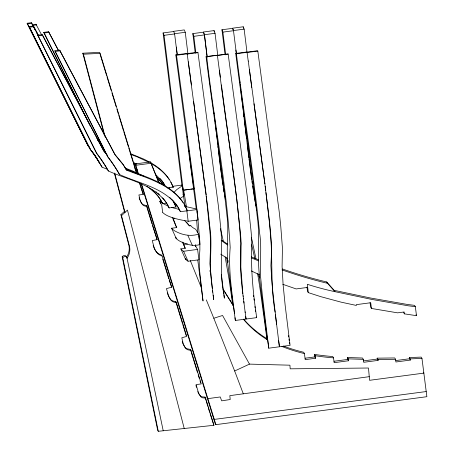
<?xml version="1.0" encoding="UTF-8"?>
<svg xmlns="http://www.w3.org/2000/svg" width="454" height="454" viewBox="0 0 454 454"><rect width="100%" height="100%" fill="white"/><g stroke="black" fill="none" stroke-linecap="round" stroke-linejoin="round"><path stroke-width="0.68" d="M173.672 192.661L176.822 189.545L182.417 185.675L182.054 185.067L172.106 186.39M173.252 219.549L174.75 218.124M163.219 430.767L127.052 258.286L126.45 257.287A14.959 14.874 -31 0 0 129.015 245.841L120.917 214.663L124.379 211.405M198.716 393.714L200.299 395.848A4.801 4.773 -31 0 0 201.196 396.484A4.307 4.279 -31 0 0 201.956 396.813L204.998 397.108L205.6 398.107L213.919 425.29L158.287 431.3L122.779 257.787A2.917 2.9 -31 0 1 124.799 256.578L125.281 256.544A1.737 1.725 -31 0 1 127.052 258.286A14.959 14.874 -31 0 0 129.617 246.84L121.519 215.661L127.449 210.083L184.228 428.497M179.846 198.608L183.745 196.043M168.723 188.455L169.79 187.774M183.802 194.675L183.268 194.743L182.4 187.105M243.299 393.817L234.656 370.992L249.484 364.119L289.924 365.192L290.18 368.824L368.483 368.018L369.584 380.304L423.854 373.114L423.321 372.229M206.32 299.878L213.806 318.248L222.562 315.479L249.484 364.119M154.19 248.202L154.621 249.104A14.136 14.051 -31 0 0 155.898 251.124L156.783 252.186A10.028 9.971 -31 0 0 159.065 254.007L161.539 255.063L162.14 256.062L171.669 287.212L166.431 288.625L168.525 295.77L170.84 300.049A6.708 6.668 -31 0 0 171.85 301.002A7.57 7.525 -31 0 0 173.717 302.035L176.385 302.619L186.719 336.403L181.816 337.77L183.24 343.882L185.431 348.116A5.38 5.352 -31 0 0 186.407 349.007L186.685 349.188A7.531 7.491 -31 0 0 187.888 349.796L191.021 350.454L201.258 383.908L196.06 384.617L198.574 393.124L200.901 396.847A4.801 4.773 -31 0 0 201.797 397.488A4.307 4.279 -31 0 0 202.558 397.812L205.6 398.107M173.757 31.525L163.088 32.938L164.042 35.327L182.945 188.058L183.444 190.181L189.165 189.397M140.144 200.668L140.763 201.905A11.673 11.605 -31 0 0 141.801 203.449L142.227 203.92A4.812 4.784 -31 0 0 143.226 204.692L146.415 205.645L147.017 206.649L157.112 239.644L152.272 240.552L153.804 246.499A29.016 28.846 -31 0 0 154.405 248.259L155.228 250.109A14.136 14.051 -31 0 0 156.499 252.129L157.385 253.19A10.028 9.971 -31 0 0 159.666 255.006L162.14 256.062M161.318 201.133L159.956 201.343L161.76 205.304L162.634 212.137M369.261 376.667L229.826 395.65L230.206 399.526L221.671 400.842L220.264 396.955L207.864 398.64L207.064 397.318M89.693 147.771A148.912 147.346 -24.8 0 0 87.628 145.042L27.127 23.268L31.405 22.7L35.418 30.208L31.405 22.7M27.127 23.268L27.512 23.909L31.791 23.341M32.16 24.76L35.968 24.255L36.36 24.902L32.552 25.407M107.672 169.461L102.042 167.151L101.531 166.295A148.81 148.242 -37.3 0 0 90.085 149.122L29.124 26.587L33.403 26.026L38.414 35.412M29.124 26.587L29.51 27.229L33.789 26.661M82.168 109.879L43.754 32.359L48.561 31.723L58.504 50.479M43.754 32.359L44.157 33.029L48.964 32.387M172.514 199.964L176.073 207.001L169.126 207.921A37.438 37.404 77.1 0 0 164.581 200.407C150.575 183.461 127.472 179.722 108.415 171.022L107.899 170.171A149.576 149.428 -83 0 0 96.384 152.89L37.773 35.225L42.216 34.64L42.602 35.287L104.176 151.659L107.445 155.313M37.773 35.225L38.164 35.877L42.602 35.287M187.916 53.833L185.26 32.296L174.591 33.715L176.26 47.205M164.042 35.327L174.711 33.914L173.632 31.32L184.301 29.907L185.26 32.296M59.65 50.15L114.754 154.235L122.796 164.013L126.178 169.37C148.957 177.968 177.571 185.697 187.366 210.764L180.42 211.689A37.898 37.79 26.9 0 0 175.817 204.09C161.783 187.105 138.652 183.291 119.555 174.54L119.044 173.689A151.08 150.762 34.4 0 0 107.467 156.301L54.843 50.786L59.65 50.15L115.254 155.064L123.301 164.859L126.689 170.216C146.721 178.008 170.04 184.018 183.11 202.552M54.843 50.786L55.24 51.455L60.053 50.82M217.767 55.382L215.054 33.307L214.072 30.6L203.398 32.013L204.385 34.72L207.098 56.795M247.061 52.778L244.138 29.141L243.219 26.792L232.544 28.205L233.469 30.554L236.449 54.111M195.214 52.948L192.837 33.602L203.506 32.189L204.493 34.907L207.217 57.17M221.961 29.76L232.635 28.347L233.566 30.707L222.891 32.12L221.961 29.76L225.025 54.537M233.469 30.554L244.138 29.141M204.385 34.72L215.054 33.307M192.837 33.602L193.824 36.32L204.493 34.907M196.253 208.817L175.817 54.9L186.486 53.487L187.179 53.839L207.614 206.587A60.626 2.633 82.5 0 1 209.714 225.893C212.603 243.599 209.095 261.481 211.206 279.204M175.817 54.9L176.51 55.257L187.179 53.839M197.972 52.63L187.303 54.043L186.605 53.685L197.274 52.272L197.972 52.63L218.289 205.174A60.626 2.633 82.5 0 1 220.389 224.48C223.334 247.561 218.93 270.93 223.856 293.88M226.716 257.912L227.131 261.163L227.931 262.486C225.996 247.084 229.151 231.466 226.994 215.996C221.251 162.736 212.693 109.823 206.065 56.671L217.375 55.246L220.292 77.14M206.065 56.671L217.375 55.246M228.152 54.009L216.847 55.439L228.152 54.009L232.079 83.53A919.055 39.89 82.5 0 0 240.183 143.453L247.555 198.574L251.141 232.056A67.532 2.934 82.5 0 1 251.805 241.46C250.608 266.946 252.912 292.416 256.697 317.63L235.354 320.462L233.492 305.934L223.26 289.527M258.615 273.995L258.95 276.617L259.75 277.944C256.828 257.418 260.301 236.562 257.157 216.013C251.068 161.698 242.527 107.689 235.728 53.459L246.397 52.045L247.067 52.335L248.224 61.108M235.728 53.459L236.392 53.748L247.067 52.335M257.821 51.064L247.152 52.477L246.494 52.199L257.163 50.786L257.821 51.064L279.142 211.189A69.854 3.03 82.5 0 1 280.771 226.415L282.433 247.935L282.093 266.555L283.097 284.567L285.197 305.695L290.089 345.363L268.745 348.19L267.695 339.967L266.651 338.519A98.444 97.865 -31 0 1 244.558 320.184L243.639 319.117M137.948 173.417L135.025 163.945L150.49 161.896L159.331 183.439M135.025 163.945L135.825 165.273L151.29 163.224M167.691 188.035L173.252 187.298C169.257 176.697 160.807 168.394 151.046 162.946M182.287 187.763L182.752 187.701M190.782 189.182L194.301 188.722M187.894 189.607L183.444 190.181M188.586 189.511L194.113 188.768L193.722 187.269M148.549 187.451L155.313 193.143L158.094 196.332A37.171 37.069 -43.2 0 1 162.594 203.778L166.766 203.227M196.803 209.583L186.849 210.906L188.177 221.268L198.131 219.952L196.803 209.583L196.44 208.982L184.71 206.326M172.645 217.398L176.748 227.567L171.612 228.249L176.09 238.197L176.498 238.146L176.816 238.895M184.682 220.667L189.488 225.882L190.816 225.706M171.55 228.169A464.243 46.109 -7.3 0 0 175.726 231.427C182.814 235.206 190.799 236.557 198.625 234.162L199.953 244.53C193.149 246.698 186.339 244.326 180.198 241.375A464.243 46.109 -7.3 0 1 175.721 237.686M183.291 244.451L187.485 243.894M182.718 242.067L185.249 248.338L180.908 248.917L185.357 258.871L185.737 258.82L186.134 259.824M180.806 248.781A463.903 46.075 -7.3 0 0 183.615 251.272L197.603 249.416L198.931 259.784L188.064 261.226A463.903 46.075 -7.3 0 1 185.255 258.735M227.131 261.163L228.464 260.988M307.704 287.405L296.15 288.931L282.842 284.312M305.105 358.212L314.815 356.923L315.609 358.251L305.207 359.63L304.43 353.57L303.635 352.247A159.859 158.917 -31 0 1 284.709 346.533L283.5 346.061M334.036 361.253L347.753 359.437L348.547 360.76L334.144 362.672L333.531 357.871L332.731 356.543A239.371 237.964 -31 0 1 314.491 354.409L314.815 356.923M363.58 360.879L377.297 359.063L378.097 360.391L363.694 362.298L363.314 359.341L362.513 358.019L347.509 357.531L347.753 359.437M395.792 360.572L409.514 358.756L410.308 360.084L395.905 361.991L395.559 359.29L394.759 357.962L377.183 358.155L377.297 359.063M141.081 183.564L215.094 423.321L215.894 424.649L426.874 396.694L421.97 358.433L421.176 357.105L409.355 357.553L409.514 358.756M426.215 391.552L214.271 419.405L213.476 418.077M139.753 182.905L143.282 194.437L138.896 194.942L139.894 199.317A22.11 21.979 -31 0 0 140.411 200.855L141.364 202.91A11.673 11.605 -31 0 0 142.403 204.448L142.828 204.924A4.812 4.784 -31 0 0 143.833 205.696L147.017 206.649M104.238 134.69L82.804 53.209L99.511 52.358L100.113 53.356L136.847 173.411M82.804 53.209L83.405 54.213L100.113 53.356M409.355 357.553L410.155 358.881L421.97 358.433M395.559 359.29L377.978 359.483L377.183 358.155M363.314 359.341L348.303 358.853L347.509 357.531M191.021 350.454L190.419 349.449L187.286 348.797A7.531 7.491 -31 0 1 186.078 348.184L185.805 348.002A5.38 5.352 -31 0 1 184.823 347.117L183.285 344.529M176.385 302.619L175.783 301.621L173.116 301.036A7.57 7.525 -31 0 1 171.249 299.998A6.708 6.668 -31 0 1 170.233 299.05L168.644 296.456L167.254 292.875M282.473 268.995A445.005 442.383 -31 0 0 326.715 281.985L334.178 290.356L370.685 298.04L407.442 304.469L414.547 305.36L415.342 306.688L416.494 315.672L404.389 313.862L403.589 312.534M415.342 306.688L408.242 305.792L371.486 299.362L334.978 291.678A280.754 279.096 -31 0 1 307.364 284.306L308.289 292.626L320.927 296.706L341.158 302.165L356.407 305.451L356.305 304.645L370.708 302.739L371.44 308.453L397.596 312.84L404.145 311.972L404.389 313.862M179.546 209.532L171.737 207.506M130.202 153.52L143.89 159.15L149.905 162.248M130.735 154.388L137.358 156.931L148.651 162.209M125.037 168.014L132.801 171.022L144.179 176.424M125.554 168.877L140.462 175.074M282.093 269.886L283.268 270.323A445.005 442.383 -31 0 0 327.516 283.313L334.978 291.678L334.178 290.356M133.215 162.549L136.875 164.047M281.889 346.447L285.509 347.855A159.859 158.917 -31 0 0 304.43 353.57M258.337 259.83L251.283 256.845M258.496 260.891L251.448 257.889M168.417 206.326L163.446 203.744M133.221 162.697L136.45 164.115M133.771 163.576L135.712 164.433M259.336 274.704L251.295 270.924M134.781 168.792L137.369 169.938M135.303 169.66L137.25 170.522M267.695 339.967L267.451 339.842A98.444 97.865 -31 0 1 245.359 321.506L243.514 319.378M227.409 258.417L220.706 254.144M151.029 163.485C158.032 167.492 164.552 172.622 169.143 179.336M146.971 186.407L148.049 187.076M227.806 244.326L223.521 241.375A110.316 109.664 -31 0 1 221.944 240.206M227.516 244.944L224.321 242.703A110.316 109.664 -31 0 1 221.172 240.331M184.767 206.037L185.743 206.723M155.955 191.719L156.953 192.473M156.335 176.623L160.943 181.401L163.139 184.364M156.891 177.531L163.321 184.778M155.847 174.75L161.845 180.868A37.761 36.581 -17.3 0 1 165.279 186.14M151.954 189.619L157.549 195.43A37.143 37.001 -37.3 0 1 162.044 202.864L162.594 203.778M169.637 197.325L174.881 202.734M157.947 193.222L159.36 194.545M162.282 202.813L160.705 200.861M186.77 222.471L189.488 225.882M183.632 190.135L186.429 206.405M97.491 139.781L101.917 145.042M97.99 140.609L102.837 146.426M106.009 153.435L103.677 150.83L42.216 34.64M159.922 178.394L161.295 179.949A37.898 36.57 -16.7 0 1 164.728 185.221M162.646 197.904L164.036 199.51A37.353 37.313 -83 0 1 168.576 207.007L169.126 207.921M232.698 304.606L223.135 289.351M415.966 314.792L416.494 315.672M371.44 308.453L370.646 307.125L370.078 302.682M326.715 281.985L327.516 283.313M308.289 292.626L307.489 291.303L307.029 287.144M314.491 354.409L315.286 355.732L315.609 358.251M183.087 194.437L183.268 194.743M256.294 316.971L256.697 317.63M173.252 187.298L170.869 182.258M187.366 210.764L184.909 205.6M198.625 234.162L195.674 229.259L193.597 228.107A463.994 46.081 -7.3 0 1 190.754 225.621M180.42 211.689L179.869 210.769A37.761 37.682 34.4 0 0 175.698 203.738M176.073 207.001L173.632 201.86M195.214 245.444L197.603 249.416M175.953 226.245L176.748 227.567M185.249 248.338L182.684 242.623M175.556 237.317L176.09 238.197M143.282 194.437L140.604 186.651M126.178 169.37L126.689 170.216M157.112 239.644L152.391 225.173M171.669 287.212L169.2 280.118M120.917 214.663L121.519 215.661M126.45 257.287A1.737 1.725 -31 0 0 124.68 255.54L124.197 255.579A2.917 2.9 -31 0 0 122.177 256.788L122.779 257.787M213.919 425.29L210.071 413.679M158.287 431.3L157.68 430.301L122.177 256.788M35.968 24.255L41.655 34.941M33.403 26.026L38.352 35.384M36.076 31.457L37.722 34.578M37.029 33.352L37.688 34.606M48.561 31.723L58.475 50.525M55.24 51.455L107.967 157.129A151.591 151.142 26.8 0 1 119.555 174.54M38.164 35.877L96.884 153.713A149.894 149.746 77.1 0 1 108.415 171.022M44.157 33.029L89.932 125.366M29.51 27.229L90.584 149.951A148.912 148.503 -43.2 0 1 102.048 167.151M27.512 23.909L88.127 145.87A148.81 147.544 -26.9 0 1 90.193 148.606M198.398 393.09L197.757 391.569M159.672 201.15L160.705 203.409M187.933 235.581L192.411 245.529M183.615 251.272L188.064 261.226M190.288 260.511L201.826 288.846M172.872 218.618L175.692 225.61M154.059 247.89L153.804 247.26A29.016 28.846 -31 0 1 153.566 246.601M150.49 161.896L158.537 182.111M183.064 344.007L182.639 342.884M213.806 318.248L234.656 370.992M135.825 165.273L138.328 173.388M141.461 183.535L215.894 424.649M100.135 54.389L106.571 75.415M106.985 76.771L111.134 90.34M111.968 93.053L116.116 106.616M116.945 109.329L118.398 114.079M118.812 115.435L123.38 130.355M123.794 131.711L128.363 146.636M128.777 147.993L132.926 161.556M133.754 164.269L136.245 172.412M139.565 183.263L140.19 185.294M146.415 205.645L151.977 223.828M162.782 259.126L168.786 278.762M175.783 301.621L182.394 323.242M182.809 324.593L186.117 335.404M190.419 349.449L191.032 351.458M191.44 352.798L197.377 372.201M198.199 374.879L199.221 378.227M200.038 380.9L200.651 382.909M204.998 397.108L206.014 400.422M206.417 401.75L207.836 406.387M208.244 407.715L209.663 412.357M182.253 341.641L182.44 342.276M139.14 197.774L139.293 198.319A22.11 21.979 -31 0 0 139.446 198.812M195.963 385.463L196.463 387.302M83.405 54.213L105.197 137.057M114.748 173.349L125.015 212.376L124.413 211.377L114.323 173.031M251.703 244.802L254.864 258.78M220.428 228.651L223.436 241.647M251.346 237.232L255.96 258.706M225.15 256.845L229.162 279.743L232.749 305.116M256.703 210.066L252.776 186.185M225.343 199.187L221.126 171.368L216.382 133.005M255.426 203.767L255.755 205.702M257.605 273.643L258.11 276.656A69.513 3.019 82.5 0 1 260.505 291.928L267.014 339.626M254.456 197.87L255.103 201.837M193.614 186.645L190.555 163.871M185.039 205.923L183.223 194.306M254.348 197.212L252.123 181.662M223.663 190.061L223.97 192.048M183.972 195.163L182.831 187.61L182.287 186.713L182.457 188.018M223.186 186.889L223.561 189.403M222.999 185.635L221.756 176.878M181.975 185.748L163.088 32.938M252.259 183.427L247.248 143.776M251.664 179.177L250.415 169.87M253.99 103.75L264.886 183.739M221.66 176.186L220.417 166.834M193.625 101.418L206.173 194.789M249.394 69.473L265.777 190.527M251.726 87.418L248.27 60.978M219.441 70.188C226.013 128.051 237.084 185.476 240.813 243.645C239.661 261.254 240.773 278.887 243.168 296.377M206.706 56.659C213.885 120.35 226.455 183.529 230.189 247.572C228.254 269.54 231.829 291.479 234.44 313.249M191.412 84.972L188.325 61.784M236.392 53.748C243.798 113.721 253.735 173.388 259.677 233.538C262.151 249.513 259.092 265.573 261.061 281.559A69.513 3.019 82.5 0 0 262.333 294.964L268.745 348.19M176.51 55.257L192.893 176.941L197.422 213.397L199.862 242.005L199.874 249.711L199.175 260.67L199.431 269.211L203.023 300.996L197.791 260.165M410.155 358.881L410.308 360.084M377.978 359.483L378.097 360.391M348.303 358.853L348.547 360.76M288.517 335.568L288.699 336.97M288.971 339.076L289.147 340.483M289.419 342.588L289.601 343.996M265.136 186.276L268.473 212.603A69.854 3.03 82.5 0 1 270.102 227.829C273.126 255.869 270.085 284.17 275.107 312.102M250.324 169.211L249.053 159.184M259.353 277.281L267.451 340.5M253.525 295.316L253.701 296.712M253.968 298.811L254.149 300.207M254.955 306.49L255.131 307.891M255.403 309.986L255.579 311.382M245.109 311.836L246.028 319.049L245.682 316.302M227.528 261.827L233.169 305.826M221.342 274.579L224.361 298.17L223.992 294.952M209.958 270.442L210.14 271.827M213.187 295.293L213.692 299.583L211.241 279.681M197.059 211.78L197.274 213.93M197.564 215.695L197.728 217.001M198.801 235.705L199.55 241.579M195.487 244.627L195.759 246.732M278.591 340.25L279.42 346.777L275.419 314.815M243.787 301.394L245.194 312.505M220.338 166.175L218.249 149.349M212.58 290.674L212.778 292.217M265.959 192.638L269.46 222.863L271.163 242.771L271.498 253.525L270.902 265.511L271.73 280.141A69.513 3.019 82.5 0 0 273.007 293.551L276.582 324.218M243.219 26.792L243.389 28.188M248.894 157.901L247.697 148.163M243.401 298.323L243.997 303.068M235.013 317.715L235.354 320.462M189.244 153.435L189.505 155.523M189.681 156.914L190.464 163.179M235.881 50.042L236.307 53.498M222.891 32.12L225.695 54.838M214.072 30.6L214.243 31.979M188.404 146.591L188.654 148.645M188.824 150.013L189.074 152.067M239.78 81.408L239.945 82.764M240.189 84.796L240.353 86.158M243.089 295.736L243.486 298.965M217.909 146.546L218.079 147.947M193.824 36.32L195.867 53.016M206.224 196.139L210.219 234.877L210.611 245.739L209.89 263.695L212.336 288.642M176.339 47.08L177.264 54.645M176.345 47.874L177.162 54.576M240.603 88.195L240.847 90.244M241.012 91.612L247.617 147.516M213.925 112.49L214.089 113.858M214.333 115.912L214.498 117.28M214.748 119.328L214.992 121.383M215.156 122.75L215.4 124.805M215.565 126.172L216.303 132.33M187.15 136.245L187.315 137.624M243.367 111.877L243.531 113.279M243.781 115.378L243.946 116.78M244.201 118.88L246.511 138.3M242.839 293.534L240.824 266.929L241.136 242.873A67.532 2.934 82.5 0 0 240.472 233.469L236.886 199.987L229.514 144.866A919.055 39.89 82.5 0 1 221.41 84.943M196.622 220.071L197.603 232.312M188.308 221.251A482.086 47.88 -7.3 0 1 162.532 212.245M96.588 137.647A151.08 146.347 -17.3 0 1 101.259 144.293M97.684 138.998A151.591 146.262 -16.7 0 1 99.625 141.767M92.19 151.386A148.81 147.544 -26.9 0 1 93.745 153.645M94.506 154.786A148.81 147.544 -26.9 0 1 99.522 162.958L99.012 162.106A148.912 147.346 -24.8 0 0 94.001 153.946M333.531 357.871A239.371 237.964 -31 0 1 315.286 355.732M139.809 199.856A22.11 21.979 -31 0 1 139.599 199.278M153.384 246.074A29.016 28.846 -31 0 1 153.202 245.495"/></g></svg>
